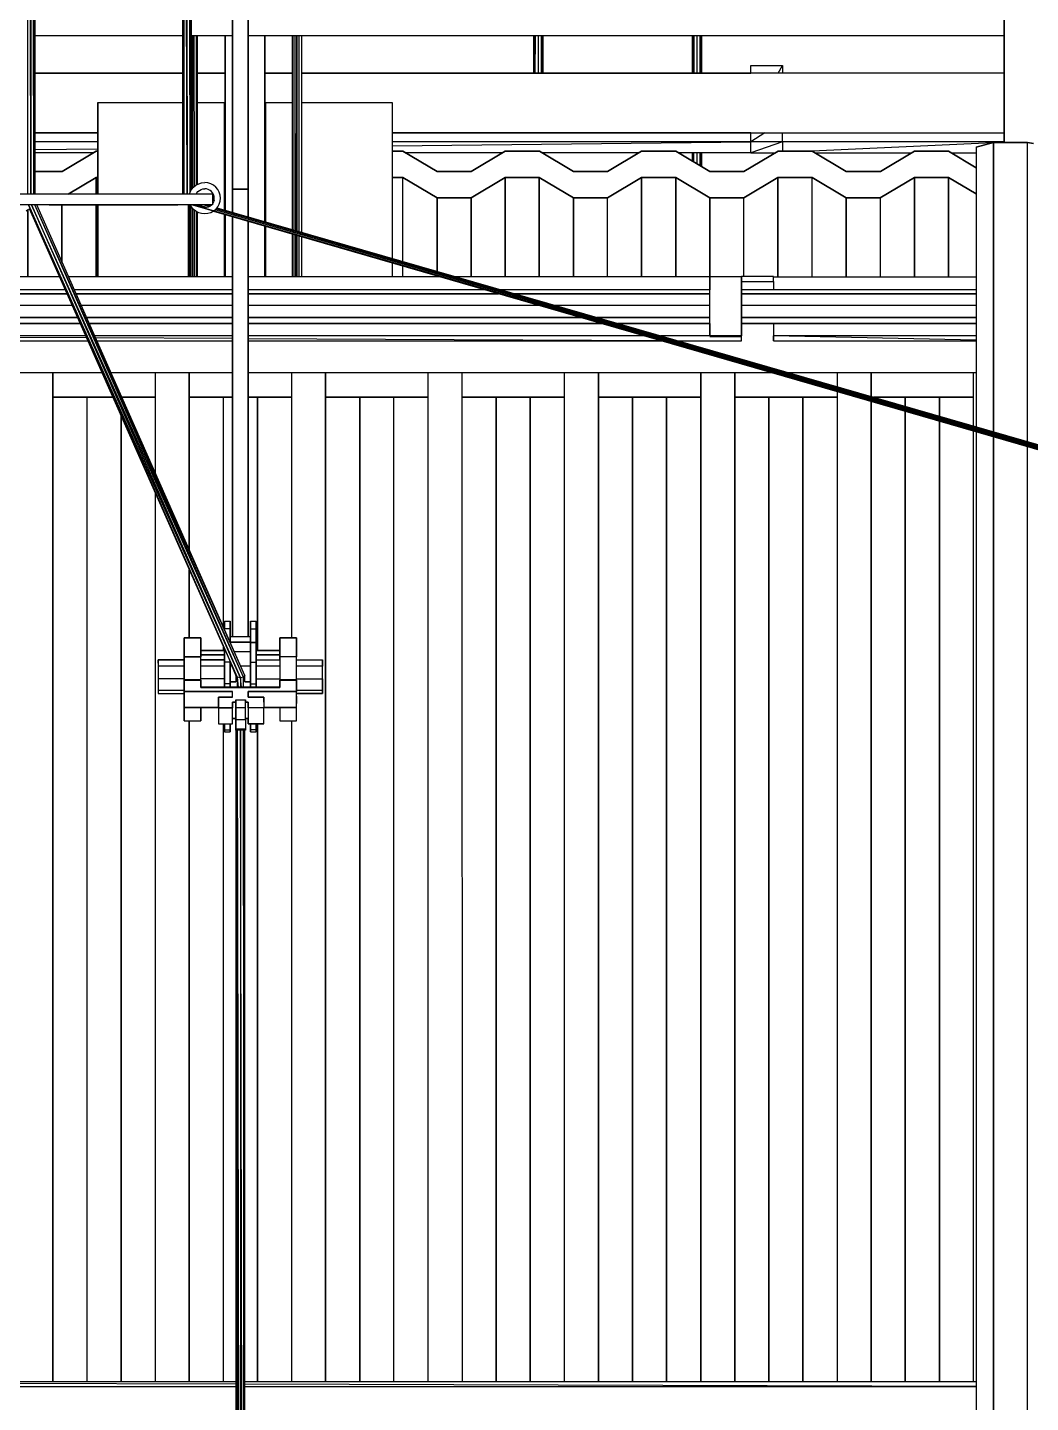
# Model space of a CAD drawing. Extents: x -32 to 51.8, y -51.6 to -5.5.
# Drawn here: x 6.738 to 9.259, y -46.172 to -42.714 of the extents above; entities that cross this region are included whole.
import ezdxf

# ---------------------------------------------------------------- set-up
doc = ezdxf.new("R2010")
doc.units = 0
doc.header["$MEASUREMENT"] = 0
doc.layers.get('0').update_dxf_attribs({"linetype": 'CONTINUOUS'})
doc.layers.add('hachures', color=5, linetype='CONTINUOUS')

msp = doc.modelspace()

# ---------------------------------------------------------------- linework, layer by layer
for p, q in [((6.7386, -38.3844), (6.7378, -43.1334)), ((6.7457, -43.1334), (6.7386, -38.3844)), ((6.7465, -38.3845), (6.7457, -43.1334)), ((6.7536, -43.1334), (6.7465, -38.3845)), ((6.7537, -43.1334), (6.7545, -38.3844)), ((6.757, -43.1334), (6.7545, -38.3844)), ((6.757, -43.1334), (6.7578, -38.3844)), ((7.1308, -43.1334), (7.1264, -38.3844)), ((7.1264, -38.3844), (7.1275, -43.1334)), ((7.1387, -43.1334), (7.1297, -38.3844)), ((7.1297, -38.3844), (7.1308, -43.1334)), ((7.1466, -43.1289), (7.1376, -38.3845)), ((7.1376, -38.3845), (7.1387, -43.1334)), ((7.1467, -43.1288), (7.1456, -38.3844)), ((7.1499, -43.1226), (7.1456, -38.3844)), ((7.15, -43.1226), (7.1489, -38.3844)), ((7.253, -43.1207), (7.253, -41.2391)), ((7.253, -41.2391), (7.253, -43.1207)), ((7.2926, -43.1207), (7.2926, -41.2391)), ((7.2926, -41.2391), (7.2926, -43.1207)), ((7.253, -41.2813), (7.253, -43.0952)), ((7.253, -43.0952), (7.253, -42.5372)), ((7.253, -42.6379), (7.253, -43.1375)), ((9.1928, -43.0038), (9.1928, -42.6379)), ((9.1928, -42.6379), (9.1928, -43.0038)), ((9.1928, -42.6379), (9.1928, -43.0038)), ((9.1928, -43.0038), (9.1928, -42.6379)), ((7.1274, -42.7353), (6.757, -42.7353)), ((7.253, -42.7353), (7.1499, -42.7353)), ((7.1536, -43.1179), (7.1536, -42.7353)), ((7.1559, -42.7353), (7.1563, -43.115)), ((7.1615, -42.7353), (7.1615, -43.1108)), ((7.1625, -42.7353), (7.1626, -43.1102)), ((7.1648, -43.109), (7.1648, -42.7353)), ((7.2343, -42.7353), (7.2343, -43.174)), ((7.2343, -43.174), (7.2343, -42.7353)), ((7.2343, -43.174), (7.2343, -42.7353)), ((7.2343, -43.174), (7.2343, -42.7353)), ((7.2343, -42.7353), (7.2343, -43.174)), ((9.1928, -42.7353), (7.2926, -42.7353)), ((7.3343, -42.7353), (7.3343, -43.2028)), ((7.3343, -43.2028), (7.3343, -42.7353)), ((7.4038, -43.2229), (7.4038, -42.7353)), ((7.4038, -43.2229), (7.4038, -42.7353)), ((7.4071, -42.7353), (7.4071, -43.2239)), ((7.4122, -43.2253), (7.4127, -42.7353)), ((7.415, -42.7353), (7.415, -43.2261)), ((7.415, -42.7353), (7.415, -43.2261)), ((7.4206, -43.2277), (7.4206, -42.7353)), ((7.4263, -42.7353), (7.4263, -43.2294)), ((7.4263, -42.7353), (7.4263, -43.2294)), ((8.0104, -42.8292), (8.0104, -42.7353)), ((8.0106, -42.8292), (8.0107, -42.7353)), ((8.0137, -42.8292), (8.0137, -42.7353)), ((8.0143, -42.8292), (8.0144, -42.7353)), ((8.0216, -42.7353), (8.0216, -42.8292)), ((8.0222, -42.8292), (8.0223, -42.7353)), ((8.0296, -42.7353), (8.0296, -42.8292)), ((8.0298, -42.8292), (8.0299, -42.7353)), ((8.0329, -42.7353), (8.0329, -42.8292)), ((8.4093, -42.8292), (8.4093, -42.7353)), ((8.4096, -42.8292), (8.4096, -42.7353)), ((8.4126, -42.8292), (8.4126, -42.7353)), ((8.4132, -42.8292), (8.4133, -42.7353)), ((8.4206, -42.7353), (8.4206, -42.8292)), ((8.4211, -42.8292), (8.4213, -42.7353)), ((8.4285, -42.7353), (8.4285, -42.8292)), ((8.4288, -42.8292), (8.4288, -42.7353)), ((8.4318, -42.7353), (8.4318, -42.8292)), ((8.5558, -42.8098), (8.6358, -42.8098)), ((8.5558, -42.8292), (8.5558, -42.8098)), ((8.6248, -42.8292), (8.6358, -42.8098)), ((8.6358, -42.8098), (8.6358, -42.8292)), ((7.1274, -42.8292), (6.757, -42.8292)), ((6.757, -42.8292), (7.1274, -42.8292)), ((7.2343, -42.8292), (7.1648, -42.8292)), ((7.1648, -42.8292), (7.2343, -42.8292)), ((7.4038, -42.8292), (7.3343, -42.8292)), ((7.3343, -42.8292), (7.4038, -42.8292)), ((8.4758, -42.8292), (7.4263, -42.8292)), ((7.4263, -42.8292), (8.4758, -42.8292)), ((8.5558, -42.8292), (8.4758, -42.8292)), ((8.4758, -42.8292), (8.5558, -42.8292)), ((9.1928, -42.8292), (8.5558, -42.8292)), ((6.9144, -43.1334), (6.9144, -42.9029)), ((6.9144, -42.9029), (6.9144, -43.1334)), ((6.9144, -42.9029), (6.9144, -42.9029)), ((6.9144, -43.1334), (6.9144, -42.9029)), ((6.9144, -42.9029), (7.1274, -42.9029)), ((6.9144, -42.9029), (6.9144, -42.9029)), ((7.1648, -42.9029), (7.2324, -42.9029)), ((7.2324, -42.9029), (7.2324, -43.1734)), ((7.2324, -42.9029), (7.2324, -43.1734)), ((7.3362, -42.9029), (7.4038, -42.9029)), ((7.3362, -43.2034), (7.3362, -42.9029)), ((7.3362, -42.9029), (7.3362, -42.9029)), ((7.3362, -43.2034), (7.3362, -42.9029)), ((7.3362, -42.9029), (7.3362, -43.2034)), ((7.3362, -42.9029), (7.3362, -42.9029)), ((7.4263, -42.9029), (7.6542, -42.9029)), ((7.6542, -42.9029), (7.6542, -43.2952)), ((6.757, -42.9792), (6.9144, -42.9792)), ((6.9144, -42.9792), (6.757, -42.9792)), ((7.2324, -42.9792), (7.2343, -42.9792)), ((7.2343, -42.9792), (7.2324, -42.9792)), ((7.3343, -42.9792), (7.3362, -42.9792)), ((7.3362, -42.9792), (7.3343, -42.9792)), ((7.6542, -42.9792), (8.4758, -42.9792)), ((8.4758, -42.9792), (7.6542, -42.9792)), ((8.4758, -42.9792), (8.5558, -42.9792)), ((8.5558, -42.9792), (8.4758, -42.9792)), ((8.5558, -42.9792), (9.1928, -42.9792)), ((8.5558, -43.002), (8.5558, -42.9792)), ((8.5914, -42.9792), (8.5558, -43.002)), ((8.5558, -43.002), (8.5558, -42.9792)), ((8.6358, -43.002), (8.6358, -42.9792)), ((6.9144, -43.002), (6.757, -43.002)), ((7.2343, -43.002), (7.2324, -43.002)), ((7.2324, -43.0163), (7.2343, -43.0163)), ((7.3362, -43.002), (7.3343, -43.002)), ((7.3343, -43.0152), (7.3362, -43.0152)), ((7.6542, -43.0117), (8.5558, -43.002)), ((8.5558, -43.002), (7.6542, -43.002)), ((8.6358, -43.002), (8.5558, -43.0292)), ((8.5558, -43.0292), (8.5558, -43.002)), ((8.6358, -43.002), (8.5558, -43.002)), ((9.1928, -43.002), (8.6358, -43.002)), ((8.6358, -43.002), (8.6358, -43.0255)), ((9.164, -43.0044), (8.7106, -43.0257)), ((9.1226, -43.0156), (9.1661, -43.0038)), ((9.1661, -43.0039), (9.1226, -43.0156)), ((9.1226, -43.0156), (9.1226, -43.7189)), ((9.1661, -43.0039), (9.1661, -43.0038)), ((9.1661, -43.0038), (9.2518, -43.0038)), ((9.1661, -43.7314), (9.1661, -43.0039)), ((9.2518, -43.0039), (9.1661, -43.0039)), ((9.1928, -43.003), (9.1759, -43.0038)), ((9.2518, -43.0038), (9.2662, -43.0058)), ((9.2662, -43.0058), (9.2518, -43.0039)), ((6.757, -43.0214), (6.9144, -43.0197)), ((6.9039, -43.0292), (6.757, -43.0292)), ((6.8245, -43.0768), (6.9102, -43.0255)), ((6.9102, -43.0255), (6.8245, -43.0768)), ((6.9102, -43.0255), (6.9144, -43.0255)), ((6.9144, -43.0255), (6.9102, -43.0255)), ((6.9102, -43.0255), (6.9102, -43.0255)), ((7.2343, -43.0292), (7.2324, -43.0292)), ((7.2324, -43.0378), (7.2343, -43.0367)), ((7.2343, -43.0367), (7.2324, -43.0378)), ((7.253, -43.0952), (7.253, -43.0351)), ((7.3343, -43.0255), (7.3362, -43.0255)), ((7.3362, -43.0255), (7.3343, -43.0255)), ((7.6542, -43.0255), (7.6816, -43.0255)), ((7.6816, -43.0255), (7.6542, -43.0255)), ((7.6816, -43.0255), (7.7673, -43.0768)), ((7.7673, -43.0768), (7.6816, -43.0255)), ((7.6816, -43.0255), (7.6816, -43.0255)), ((7.9325, -43.0292), (7.6879, -43.0292)), ((7.853, -43.0768), (7.9388, -43.0255)), ((7.9388, -43.0255), (7.853, -43.0768)), ((7.9388, -43.0255), (8.0245, -43.0255)), ((8.0245, -43.0255), (7.9388, -43.0255)), ((7.9388, -43.0255), (7.9388, -43.0255)), ((8.0245, -43.0255), (8.1102, -43.0768)), ((8.1102, -43.0768), (8.0245, -43.0255)), ((8.0245, -43.0255), (8.0245, -43.0255)), ((8.2753, -43.0292), (8.0308, -43.0292)), ((8.0329, -43.0292), (8.0329, -43.0305)), ((8.1959, -43.0768), (8.2816, -43.0255)), ((8.2816, -43.0255), (8.1959, -43.0768)), ((8.2816, -43.0255), (8.3673, -43.0255)), ((8.3673, -43.0255), (8.2816, -43.0255)), ((8.2816, -43.0255), (8.2816, -43.0255)), ((8.3673, -43.0255), (8.453, -43.0768)), ((8.453, -43.0768), (8.3673, -43.0255)), ((8.3673, -43.0255), (8.3673, -43.0255)), ((8.5558, -43.0292), (8.3736, -43.0292)), ((8.4093, -43.0506), (8.4093, -43.0292)), ((8.4094, -43.0506), (8.4094, -43.0292)), ((8.4126, -43.0526), (8.4126, -43.0292)), ((8.4128, -43.0527), (8.4128, -43.0292)), ((8.4206, -43.0292), (8.4206, -43.0573)), ((8.4207, -43.0574), (8.4208, -43.0292)), ((8.4285, -43.0292), (8.4285, -43.0621)), ((8.4286, -43.0621), (8.4286, -43.0292)), ((8.4318, -43.0292), (8.4318, -43.0641)), ((8.5388, -43.0768), (8.6245, -43.0255)), ((8.6245, -43.0255), (8.5388, -43.0768)), ((8.5558, -43.0292), (8.6182, -43.0292)), ((8.6245, -43.0255), (8.7102, -43.0255)), ((8.7102, -43.0255), (8.6245, -43.0255)), ((8.6245, -43.0255), (8.6245, -43.0255)), ((8.7102, -43.0255), (8.7959, -43.0768)), ((8.7959, -43.0768), (8.7102, -43.0255)), ((8.7102, -43.0255), (8.7102, -43.0255)), ((8.7165, -43.0292), (8.961, -43.0292)), ((8.8816, -43.0768), (8.9673, -43.0255)), ((8.9673, -43.0255), (8.8816, -43.0768)), ((8.9673, -43.0255), (9.053, -43.0255)), ((9.053, -43.0255), (8.9673, -43.0255)), ((8.9673, -43.0255), (8.9673, -43.0255)), ((9.053, -43.0255), (9.1226, -43.0671)), ((9.053, -43.0255), (9.053, -43.0255)), ((9.1226, -43.0671), (9.053, -43.0255)), ((9.053, -43.0255), (9.053, -43.0255)), ((9.0593, -43.0292), (9.1226, -43.0292)), ((9.1661, -43.019), (9.1661, -43.019)), ((6.757, -43.0768), (6.8245, -43.0768)), ((6.8245, -43.0768), (6.757, -43.0768)), ((6.8245, -43.0768), (6.8245, -43.0768)), ((7.7673, -43.0768), (7.853, -43.0768)), ((7.853, -43.0768), (7.7673, -43.0768)), ((7.7673, -43.0768), (7.7673, -43.0768)), ((7.853, -43.0768), (7.853, -43.0768)), ((8.1102, -43.0768), (8.1959, -43.0768)), ((8.1959, -43.0768), (8.1102, -43.0768)), ((8.1102, -43.0768), (8.1102, -43.0768)), ((8.1959, -43.0768), (8.1959, -43.0768)), ((8.453, -43.0768), (8.5388, -43.0768)), ((8.5388, -43.0768), (8.453, -43.0768)), ((8.453, -43.0768), (8.453, -43.0768)), ((8.5388, -43.0768), (8.5388, -43.0768)), ((8.7959, -43.0768), (8.8816, -43.0768)), ((8.8816, -43.0768), (8.7959, -43.0768)), ((8.7959, -43.0768), (8.7959, -43.0768)), ((8.8816, -43.0768), (8.8816, -43.0768)), ((6.9101, -43.0913), (6.8397, -43.1334)), ((6.8397, -43.1334), (6.9101, -43.0913)), ((6.9144, -43.0913), (6.9101, -43.0913)), ((6.9101, -43.1334), (6.9101, -43.0913)), ((6.9101, -43.0913), (6.9101, -43.0913)), ((6.9101, -43.0913), (6.9144, -43.0913)), ((7.1467, -43.1286), (7.1504, -43.1218)), ((7.1504, -43.1218), (7.1553, -43.1158)), ((7.1553, -43.1158), (7.1612, -43.1109)), ((7.1612, -43.1109), (7.1681, -43.1073)), ((7.1681, -43.1073), (7.1755, -43.105)), ((7.1698, -43.1238), (7.174, -43.1216)), ((7.174, -43.1216), (7.1785, -43.1202)), ((7.1755, -43.105), (7.1831, -43.1043)), ((7.1785, -43.1202), (7.1831, -43.1197)), ((7.1908, -43.105), (7.1831, -43.1043)), ((7.1878, -43.1202), (7.1831, -43.1197)), ((7.1923, -43.1216), (7.1878, -43.1202)), ((7.1982, -43.1073), (7.1908, -43.105)), ((7.1965, -43.1238), (7.1923, -43.1216)), ((7.2051, -43.1109), (7.1982, -43.1073)), ((7.211, -43.1158), (7.2051, -43.1109)), ((7.2159, -43.1218), (7.211, -43.1158)), ((7.2196, -43.1286), (7.2159, -43.1218)), ((7.2343, -43.1024), (7.2324, -43.1036)), ((7.2324, -43.1036), (7.2343, -43.1024)), ((7.253, -43.0952), (7.253, -43.0952)), ((7.253, -43.1375), (7.253, -43.0952)), ((7.253, -43.0952), (7.253, -43.0952)), ((7.253, -43.1794), (7.253, -43.1207)), ((7.253, -43.1207), (7.2926, -43.1207)), ((7.2926, -43.1207), (7.253, -43.1207)), ((7.253, -43.1207), (7.253, -43.1794)), ((7.2926, -43.1908), (7.2926, -43.1207)), ((7.2926, -43.1207), (7.2926, -43.1207)), ((7.2926, -43.1207), (7.2926, -43.1908)), ((7.3362, -43.0913), (7.3343, -43.0913)), ((7.3343, -43.0913), (7.3362, -43.0913)), ((7.6815, -43.0913), (7.6542, -43.0913)), ((7.6542, -43.0913), (7.6815, -43.0913)), ((7.7672, -43.1426), (7.6815, -43.0913)), ((7.6815, -43.0913), (7.7672, -43.1426)), ((7.9386, -43.0913), (7.8529, -43.1426)), ((7.8529, -43.1426), (7.9386, -43.0913)), ((8.0243, -43.0913), (7.9386, -43.0913)), ((7.9386, -43.0913), (7.9386, -43.0913)), ((7.9386, -43.0913), (8.0243, -43.0913)), ((8.1101, -43.1426), (8.0243, -43.0913)), ((8.0243, -43.0913), (8.0243, -43.0913)), ((8.0243, -43.0913), (8.1101, -43.1426)), ((8.2815, -43.0913), (8.1958, -43.1426)), ((8.1958, -43.1426), (8.2815, -43.0913)), ((8.3672, -43.0913), (8.2815, -43.0913)), ((8.2815, -43.0913), (8.2815, -43.0913)), ((8.2815, -43.0913), (8.3672, -43.0913)), ((8.4529, -43.1426), (8.3672, -43.0913)), ((8.3672, -43.0913), (8.3672, -43.0913)), ((8.3672, -43.0913), (8.4529, -43.1426)), ((8.6243, -43.0913), (8.5386, -43.1426)), ((8.5386, -43.1426), (8.6243, -43.0913)), ((8.7101, -43.0913), (8.6243, -43.0913)), ((8.6243, -43.0913), (8.6243, -43.0913)), ((8.6243, -43.0913), (8.7101, -43.0913)), ((8.7958, -43.1426), (8.7101, -43.0913)), ((8.7101, -43.0913), (8.7958, -43.1426)), ((8.9672, -43.0913), (8.8815, -43.1426)), ((8.8815, -43.1426), (8.9672, -43.0913)), ((9.0529, -43.0913), (8.9672, -43.0913)), ((8.9672, -43.0913), (8.9672, -43.0913)), ((8.9672, -43.0913), (9.0529, -43.0913)), ((9.1226, -43.133), (9.0529, -43.0913)), ((9.0529, -43.0913), (9.1226, -43.133)), ((6.7801, -43.1334), (6.7035, -43.1334)), ((6.7918, -43.1334), (6.7801, -43.1334)), ((7.116, -43.1334), (6.7918, -43.1334)), ((7.1262, -43.1334), (7.116, -43.1334)), ((7.2029, -43.1334), (7.1262, -43.1334)), ((7.1453, -43.1334), (7.1467, -43.1286)), ((7.1616, -43.1334), (7.1632, -43.1304)), ((7.1632, -43.1304), (7.1662, -43.1268)), ((7.1662, -43.1268), (7.1698, -43.1238)), ((7.2001, -43.1268), (7.1965, -43.1238)), ((7.2031, -43.1304), (7.2001, -43.1268)), ((7.2029, -43.1334), (7.2029, -43.1605)), ((7.2053, -43.1345), (7.2031, -43.1304)), ((7.2053, -43.1529), (7.2031, -43.157)), ((7.2067, -43.139), (7.2053, -43.1345)), ((7.2067, -43.1484), (7.2053, -43.1529)), ((7.2071, -43.1437), (7.2067, -43.139)), ((7.2067, -43.1484), (7.2071, -43.1437)), ((7.2218, -43.136), (7.2196, -43.1286)), ((7.2196, -43.1588), (7.2218, -43.1514)), ((7.2226, -43.1437), (7.2218, -43.136)), ((7.2218, -43.1514), (7.2226, -43.1437)), ((7.253, -43.1375), (7.253, -43.1629)), ((7.253, -43.1629), (7.253, -43.1375)), ((7.8529, -43.1426), (7.7672, -43.1426)), ((7.7672, -43.1426), (7.7672, -43.1426)), ((7.7672, -43.1426), (7.8529, -43.1426)), ((7.8529, -43.1426), (7.8529, -43.1426)), ((8.1958, -43.1426), (8.1101, -43.1426)), ((8.1101, -43.1426), (8.1101, -43.1426)), ((8.1101, -43.1426), (8.1958, -43.1426)), ((8.5386, -43.1426), (8.4529, -43.1426)), ((8.4529, -43.1426), (8.4529, -43.1426)), ((8.4529, -43.1426), (8.5386, -43.1426)), ((8.8815, -43.1426), (8.7958, -43.1426)), ((8.7958, -43.1426), (8.7958, -43.1426)), ((8.7958, -43.1426), (8.8815, -43.1426)), ((6.7801, -43.1605), (6.7035, -43.1605)), ((6.7405, -43.1716), (6.7345, -43.1765)), ((6.7386, -43.3413), (6.7386, -43.1731)), ((6.7401, -43.1605), (7.265, -44.3478)), ((7.273, -44.3495), (6.7402, -43.1605)), ((6.7423, -43.1695), (7.265, -44.3478)), ((6.7423, -43.1695), (7.2327, -44.2781)), ((6.7475, -43.1605), (7.273, -44.3495)), ((7.2809, -44.3478), (6.7475, -43.1605)), ((7.2809, -44.3478), (6.756, -43.1605)), ((7.2842, -44.3438), (6.7561, -43.1605)), ((7.2842, -44.3438), (6.7608, -43.1605)), ((6.7918, -43.1605), (6.7801, -43.1605)), ((7.116, -43.1605), (6.7918, -43.1605)), ((6.7918, -43.1605), (7.116, -43.1605)), ((6.8243, -43.3042), (6.8243, -43.1605)), ((6.9101, -43.3413), (6.9101, -43.1605)), ((6.9144, -43.3413), (6.9144, -43.1605)), ((6.9144, -43.1605), (6.9144, -43.3413)), ((6.9144, -43.3413), (6.9144, -43.1605)), ((7.1262, -43.1605), (7.116, -43.1605)), ((7.2029, -43.1605), (7.1262, -43.1605)), ((7.1423, -43.3413), (7.1423, -43.1605)), ((7.1435, -43.1605), (7.1435, -43.3413)), ((7.1456, -43.3413), (7.1456, -43.1605)), ((7.1504, -43.1656), (7.1476, -43.1605)), ((7.1484, -43.1619), (7.1485, -43.3413)), ((7.1553, -43.1716), (7.1504, -43.1656)), ((7.1526, -43.1605), (11.226, -44.3378)), ((11.226, -44.3339), (7.1527, -43.1605)), ((7.1536, -43.3413), (7.1536, -43.1695)), ((7.1612, -43.1765), (7.1553, -43.1716)), ((7.1563, -43.1725), (7.1565, -43.3413)), ((7.1681, -43.1801), (7.1612, -43.1765)), ((7.1615, -43.1766), (7.1615, -43.3413)), ((7.1627, -43.1772), (7.1627, -43.3413)), ((7.1648, -43.3413), (7.1648, -43.1784)), ((7.1662, -43.1607), (7.166, -43.1605)), ((7.1698, -43.1637), (7.1662, -43.1607)), ((7.1883, -43.1671), (7.1663, -43.1608)), ((7.1882, -43.1671), (7.1664, -43.1608)), ((7.1755, -43.1824), (7.1681, -43.1801)), ((7.174, -43.1659), (7.1698, -43.1637)), ((7.1785, -43.1672), (7.174, -43.1659)), ((7.1831, -43.1831), (7.1755, -43.1824)), ((7.1831, -43.1677), (7.1785, -43.1672)), ((7.1944, -43.1648), (7.1797, -43.1605)), ((7.1945, -43.1647), (7.1798, -43.1605)), ((7.1878, -43.1672), (7.1831, -43.1677)), ((7.1908, -43.1824), (7.1831, -43.1831)), ((7.1876, -43.1605), (7.197, -43.1632)), ((7.1923, -43.1659), (7.1878, -43.1672)), ((7.1982, -43.1801), (7.1908, -43.1824)), ((7.1965, -43.1637), (7.1923, -43.1659)), ((7.2001, -43.1607), (7.1965, -43.1637)), ((7.2051, -43.1765), (7.1982, -43.1801)), ((7.2003, -43.1605), (7.2001, -43.1607)), ((7.2031, -43.157), (7.2029, -43.1573)), ((11.226, -44.3378), (7.2049, -43.1766)), ((7.2049, -43.1766), (11.226, -44.3385)), ((7.211, -43.1716), (7.2059, -43.1758)), ((11.226, -44.3339), (7.2091, -43.1732)), ((11.226, -44.329), (7.2092, -43.1731)), ((7.211, -43.1716), (7.2159, -43.1656)), ((11.226, -44.3289), (7.2124, -43.1699)), ((11.226, -44.3259), (7.2124, -43.1699)), ((7.2139, -43.1681), (11.226, -44.3259)), ((7.2159, -43.1656), (7.2196, -43.1588)), ((7.2324, -43.1845), (7.2324, -43.3413)), ((7.2324, -43.1845), (7.2324, -43.3413)), ((7.2343, -43.1851), (7.2343, -43.3413)), ((7.2343, -43.3413), (7.2343, -43.1851)), ((7.2343, -43.3413), (7.2343, -43.1851)), ((7.2343, -43.3413), (7.2343, -43.1851)), ((7.2343, -43.1851), (7.2343, -43.3413)), ((7.253, -43.1629), (7.253, -43.1794)), ((7.253, -43.1794), (7.253, -43.1629)), ((7.253, -43.1905), (7.2531, -44.2463)), ((7.253, -43.1905), (7.253, -44.2463)), ((7.253, -44.2463), (7.253, -43.1905)), ((7.2531, -44.2463), (7.253, -43.1905)), ((7.2926, -44.2463), (7.2926, -43.2019)), ((7.2926, -43.2019), (7.2926, -44.2463)), ((7.3343, -43.2139), (7.3343, -43.3413)), ((7.3343, -43.3413), (7.3343, -43.2139)), ((7.3362, -43.3413), (7.3362, -43.2145)), ((7.3362, -43.3413), (7.3362, -43.2145)), ((7.3362, -43.2145), (7.3362, -43.3413)), ((7.4038, -43.3413), (7.4038, -43.234)), ((7.4038, -43.3413), (7.4038, -43.234)), ((7.4071, -43.235), (7.4071, -43.3413)), ((7.4121, -43.3413), (7.4122, -43.2365)), ((7.415, -43.2373), (7.415, -43.3413)), ((7.415, -43.2373), (7.415, -43.3413)), ((7.4206, -43.3413), (7.4206, -43.2389)), ((7.4263, -43.2405), (7.4263, -43.3413)), ((7.4263, -43.2405), (7.4263, -43.3413)), ((7.6542, -43.3064), (7.6542, -43.3413)), ((6.8182, -43.3413), (6.0928, -43.3413)), ((7.2531, -43.3413), (6.8407, -43.3413)), ((7.775, -43.3413), (7.2926, -43.3413)), ((7.7672, -43.3413), (7.7672, -43.339)), ((7.7672, -43.339), (7.7672, -43.3413)), ((8.4528, -43.3413), (7.8141, -43.3413)), ((8.4528, -43.3413), (8.4528, -43.3413)), ((8.5328, -43.3413), (8.4528, -43.3413)), ((8.4528, -43.3413), (8.4528, -43.3413)), ((8.4528, -43.3413), (8.4528, -43.3413)), ((8.4528, -43.4898), (8.4528, -43.3413)), ((8.4528, -43.3737), (8.4528, -43.3413)), ((8.4528, -43.3413), (8.4528, -43.3737)), ((8.6128, -43.3403), (8.5328, -43.3403)), ((8.5328, -43.3403), (8.5328, -43.3528)), ((8.5328, -43.3413), (8.5328, -43.3413)), ((8.5328, -43.4898), (8.5328, -43.3413)), ((8.5328, -43.3413), (8.5328, -43.4898)), ((8.5328, -43.3528), (8.6128, -43.3528)), ((8.5328, -43.3737), (8.5328, -43.3528)), ((8.6128, -43.3528), (8.6128, -43.3403)), ((8.6128, -43.3413), (9.1226, -43.3413)), ((8.6128, -43.3528), (8.6128, -43.3737)), ((6.8326, -43.3737), (6.0928, -43.3737)), ((6.837, -43.3837), (6.0928, -43.3837)), ((6.0928, -43.3837), (6.837, -43.3837)), ((7.2531, -43.3737), (6.8551, -43.3737)), ((7.2531, -43.3837), (6.8595, -43.3837)), ((6.8595, -43.3837), (7.2531, -43.3837)), ((7.8873, -43.3737), (7.2926, -43.3737)), ((7.9217, -43.3837), (7.2926, -43.3837)), ((7.2926, -43.3837), (7.9217, -43.3837)), ((8.4528, -43.3737), (7.9265, -43.3737)), ((8.4528, -43.3837), (7.961, -43.3837)), ((7.961, -43.3837), (8.4528, -43.3837)), ((9.1226, -43.3737), (8.5328, -43.3737)), ((9.1226, -43.3837), (8.5328, -43.3837)), ((8.5328, -43.3837), (9.1226, -43.3837)), ((6.0928, -43.4127), (6.8498, -43.4127)), ((6.8723, -43.4127), (7.2531, -43.4127)), ((7.2926, -43.4127), (8.0222, -43.4127)), ((8.0616, -43.4127), (8.4528, -43.4127)), ((8.5328, -43.4127), (9.1226, -43.4127)), ((6.0928, -43.4439), (6.8636, -43.4439)), ((6.8636, -43.4439), (6.0928, -43.4439)), ((6.0928, -43.4588), (6.8702, -43.4588)), ((6.8702, -43.4588), (6.0928, -43.4588)), ((6.8861, -43.4439), (7.2531, -43.4439)), ((7.2531, -43.4439), (6.8861, -43.4439)), ((6.8927, -43.4588), (7.2531, -43.4588)), ((7.2531, -43.4588), (6.8927, -43.4588)), ((7.2926, -43.4439), (8.1299, -43.4439)), ((8.1299, -43.4439), (7.2926, -43.4439)), ((7.2926, -43.4588), (8.1818, -43.4588)), ((8.1818, -43.4588), (7.2926, -43.4588)), ((8.1695, -43.4439), (8.4528, -43.4439)), ((8.4528, -43.4439), (8.1695, -43.4439)), ((8.2214, -43.4588), (8.4528, -43.4588)), ((8.4528, -43.4588), (8.2214, -43.4588)), ((8.4528, -43.4898), (8.4528, -43.4588)), ((8.4528, -43.4588), (8.4528, -43.4898)), ((8.5328, -43.4439), (9.1226, -43.4439)), ((9.1226, -43.4439), (8.5328, -43.4439)), ((8.5328, -43.4588), (9.1226, -43.4588)), ((9.1226, -43.4588), (8.5328, -43.4588)), ((8.5328, -43.4898), (8.5328, -43.4588)), ((8.6128, -43.4588), (8.6128, -43.5022)), ((6.8839, -43.4898), (6.0128, -43.4898)), ((6.0128, -43.4898), (6.8858, -43.4941)), ((6.0128, -43.5022), (6.8894, -43.5022)), ((7.2531, -43.4898), (6.9064, -43.4898)), ((6.9084, -43.4942), (7.2531, -43.4959)), ((6.9119, -43.5022), (7.2531, -43.5022)), ((8.2888, -43.4898), (7.2926, -43.4898)), ((7.2926, -43.4961), (8.3285, -43.5012)), ((7.2926, -43.5022), (8.332, -43.5022)), ((8.5328, -43.4898), (8.3286, -43.4898)), ((8.3691, -43.5014), (8.5328, -43.5022)), ((8.3719, -43.5022), (8.5328, -43.5022)), ((8.4528, -43.4913), (8.5328, -43.4913)), ((8.5328, -43.5022), (8.5328, -43.4898)), ((9.1226, -43.4898), (8.6128, -43.4898)), ((9.1226, -43.5007), (8.6128, -43.4898)), ((8.6128, -43.5022), (8.6128, -43.4898)), ((8.6128, -43.4913), (8.6128, -43.4913)), ((8.6128, -43.5022), (9.1226, -43.5022)), ((6.0128, -43.582), (6.9247, -43.582)), ((6.9472, -43.582), (7.2531, -43.582)), ((7.2926, -43.582), (8.5328, -43.582)), ((8.5328, -43.582), (8.6079, -43.582)), ((8.6481, -43.582), (9.1226, -43.582)), ((8.7728, -43.582), (8.7728, -43.6179)), ((8.8585, -43.582), (8.8585, -43.6427)), ((8.8585, -43.6427), (8.8585, -43.582)), ((9.1157, -43.7169), (9.1157, -43.582)), ((6.9523, -43.6442), (6.8014, -43.6442)), ((6.8014, -43.6442), (6.9523, -43.6442)), ((7.0585, -43.6442), (6.9748, -43.6442)), ((6.9748, -43.6442), (7.0585, -43.6442)), ((7.2531, -43.6442), (7.1442, -43.6442)), ((7.1442, -43.6442), (7.2531, -43.6442)), ((7.4014, -43.6442), (7.2926, -43.6442)), ((7.2926, -43.6442), (7.4014, -43.6442)), ((7.3157, -43.6442), (7.3157, -44.2807)), ((7.7442, -43.6442), (7.4871, -43.6442)), ((7.4871, -43.6442), (7.7442, -43.6442)), ((8.0871, -43.6442), (7.8299, -43.6442)), ((7.8299, -43.6442), (8.0871, -43.6442)), ((8.43, -43.6442), (8.1728, -43.6442)), ((8.1728, -43.6442), (8.43, -43.6442)), ((8.7728, -43.6442), (8.5157, -43.6442)), ((8.5157, -43.6442), (8.7728, -43.6442)), ((9.1157, -43.6442), (8.864, -43.6442)), ((8.864, -43.6442), (9.1157, -43.6442)), ((8.9442, -43.6442), (8.9442, -43.6674)), ((9.03, -43.6921), (9.03, -43.6442)), ((9.1157, -46.12), (9.1157, -43.7287)), ((9.1226, -43.7307), (9.1226, -50.9044)), ((9.1661, -50.8926), (9.1661, -43.7432)), ((7.1442, -44.0782), (7.1442, -44.249)), ((7.2326, -44.2127), (7.2326, -44.2076)), ((7.2326, -44.2076), (7.2326, -44.2262)), ((7.2326, -44.2272), (7.2326, -44.2127)), ((7.2326, -44.2262), (7.2326, -44.2272)), ((7.2327, -44.2076), (7.2471, -44.2076)), ((7.2327, -44.2262), (7.2327, -44.2076)), ((7.2327, -44.2076), (7.2327, -44.2127)), ((7.2327, -44.2127), (7.2327, -44.2273)), ((7.2471, -44.2262), (7.2327, -44.2262)), ((7.2327, -44.2273), (7.2327, -44.2262)), ((7.2471, -44.2076), (7.2471, -44.2262)), ((7.2471, -44.2262), (7.2471, -44.2076)), ((7.2471, -44.2262), (7.2471, -44.2599)), ((7.2471, -44.2599), (7.2471, -44.2262)), ((7.2982, -44.2076), (7.3127, -44.2076)), ((7.2982, -44.2262), (7.2982, -44.2076)), ((7.2982, -44.2076), (7.2982, -44.2127)), ((7.2982, -44.2127), (7.2982, -44.2076)), ((7.2982, -44.2076), (7.2982, -44.2262)), ((7.2982, -44.2127), (7.2982, -44.2127)), ((7.2982, -44.2127), (7.2982, -44.2127)), ((7.2982, -44.2127), (7.2982, -44.2358)), ((7.2982, -44.2358), (7.2982, -44.2127)), ((7.2982, -44.2262), (7.3127, -44.2262)), ((7.2982, -44.2609), (7.2982, -44.2262)), ((7.2982, -44.2262), (7.2982, -44.2609)), ((7.3127, -44.2076), (7.3127, -44.2262)), ((7.3127, -44.2262), (7.3127, -44.2076)), ((7.3127, -44.2262), (7.3127, -44.2609)), ((7.3127, -44.2609), (7.3127, -44.2262)), ((7.1314, -44.249), (7.1314, -44.2619)), ((7.1733, -44.249), (7.1314, -44.249)), ((7.1314, -44.249), (7.1314, -44.3045)), ((7.1314, -44.2619), (7.1314, -44.249)), ((7.1314, -44.249), (7.1733, -44.249)), ((7.1314, -44.2619), (7.1314, -44.2972)), ((7.1314, -44.2972), (7.1314, -44.2619)), ((7.1733, -44.2619), (7.1733, -44.249)), ((7.1733, -44.249), (7.1733, -44.2972)), ((7.1733, -44.249), (7.1733, -44.2619)), ((7.1733, -44.2972), (7.1733, -44.2619)), ((7.1733, -44.2619), (7.1733, -44.2972)), ((7.2471, -44.2463), (7.2982, -44.2463)), ((7.2471, -44.2598), (7.2982, -44.2598)), ((7.2982, -44.2598), (7.2471, -44.2598)), ((7.2982, -44.2358), (7.2982, -44.2358)), ((7.2982, -44.2463), (7.2982, -44.2358)), ((7.2982, -44.2463), (7.2982, -44.2598)), ((7.2982, -44.2598), (7.2982, -44.2463)), ((7.2982, -44.2598), (7.2982, -44.2598)), ((7.2982, -44.2598), (7.2982, -44.2848)), ((7.2982, -44.2848), (7.2982, -44.2598)), ((7.2982, -44.2609), (7.3127, -44.2609)), ((7.2982, -44.3103), (7.2982, -44.2609)), ((7.3127, -44.2609), (7.2982, -44.2609)), ((7.2982, -44.2609), (7.2982, -44.3103)), ((7.3127, -44.2609), (7.3127, -44.2609)), ((7.3127, -44.2609), (7.3127, -44.3103)), ((7.3127, -44.3103), (7.3127, -44.2609)), ((7.4143, -44.249), (7.3724, -44.249)), ((7.3724, -44.249), (7.3724, -44.3045)), ((7.3724, -44.249), (7.3724, -44.2619)), ((7.3724, -44.2619), (7.3724, -44.249)), ((7.3724, -44.249), (7.4143, -44.249)), ((7.3724, -44.2619), (7.3724, -44.2972)), ((7.3724, -44.2972), (7.3724, -44.2619)), ((7.4143, -44.2619), (7.4143, -44.249)), ((7.4143, -44.249), (7.4143, -44.2972)), ((7.4143, -44.249), (7.4143, -44.2619)), ((7.4143, -44.2972), (7.4143, -44.2619)), ((7.4143, -44.2619), (7.4143, -44.2972)), ((7.1314, -44.2807), (7.1314, -44.2807)), ((7.1314, -44.2807), (7.1314, -44.3045)), ((7.1314, -44.2918), (7.1314, -44.2814)), ((7.1314, -44.2814), (7.1314, -44.2814)), ((7.1314, -44.3551), (7.1314, -44.2972)), ((7.1314, -44.2972), (7.1733, -44.2972)), ((7.1314, -44.2972), (7.1314, -44.3551)), ((7.1733, -44.2972), (7.1314, -44.2972)), ((7.2327, -44.2807), (7.1733, -44.2807)), ((7.1733, -44.2814), (7.2327, -44.2814)), ((7.2327, -44.2918), (7.1733, -44.2918)), ((7.1733, -44.2918), (7.2327, -44.2918)), ((7.1733, -44.3551), (7.1733, -44.2972)), ((7.23, -44.272), (7.23, -44.2807)), ((7.2326, -44.2749), (7.2326, -44.3103)), ((7.2326, -44.3045), (7.2326, -44.2781)), ((7.2327, -44.3103), (7.2327, -44.2749)), ((7.2327, -44.2781), (7.2327, -44.3045)), ((7.2982, -44.2848), (7.2581, -44.2848)), ((7.2982, -44.2778), (7.2982, -44.2778)), ((7.2982, -44.2778), (7.2982, -44.2778)), ((7.2982, -44.3205), (7.2982, -44.2848)), ((7.3724, -44.2807), (7.3127, -44.2807)), ((7.3127, -44.2814), (7.3724, -44.2814)), ((7.3724, -44.2918), (7.3127, -44.2918)), ((7.3127, -44.2918), (7.3724, -44.2918)), ((7.3724, -44.2807), (7.3724, -44.2807)), ((7.3724, -44.2814), (7.3724, -44.2814)), ((7.3724, -44.3045), (7.3724, -44.2918)), ((7.3724, -44.2972), (7.3724, -44.3551)), ((7.4143, -44.2972), (7.3724, -44.2972)), ((7.4143, -44.2918), (7.4143, -44.2807)), ((7.4143, -44.2807), (7.4143, -44.2972)), ((7.4143, -44.3551), (7.4143, -44.2972)), ((7.1314, -44.3045), (7.066, -44.3045)), ((7.066, -44.3045), (7.066, -44.313)), ((7.066, -44.313), (7.066, -44.3045)), ((7.066, -44.3045), (7.066, -44.3207)), ((7.066, -44.3045), (7.1314, -44.3045)), ((7.066, -44.313), (7.066, -44.313)), ((7.066, -44.313), (7.066, -44.3414)), ((7.066, -44.3207), (7.066, -44.3522)), ((7.1314, -44.3207), (7.066, -44.3207)), ((7.2327, -44.3045), (7.1733, -44.3045)), ((7.1733, -44.3045), (7.2327, -44.3045)), ((7.2327, -44.3207), (7.1733, -44.3207)), ((7.2326, -44.3103), (7.2326, -44.3646)), ((7.2327, -44.3045), (7.2327, -44.3045)), ((7.2327, -44.3045), (7.2327, -44.3207)), ((7.2471, -44.3103), (7.2327, -44.3103)), ((7.2327, -44.3646), (7.2327, -44.3103)), ((7.2327, -44.3207), (7.2327, -44.3522)), ((7.2327, -44.329), (7.2327, -44.329)), ((7.2471, -44.3646), (7.2471, -44.3103)), ((7.2471, -44.3103), (7.2471, -44.3646)), ((7.2471, -44.3108), (7.2617, -44.3438)), ((7.2514, -44.3205), (7.2471, -44.3205)), ((7.2471, -44.3596), (7.2471, -44.3205)), ((7.2982, -44.3205), (7.2739, -44.3205)), ((7.2982, -44.3103), (7.3127, -44.3103)), ((7.2982, -44.3646), (7.2982, -44.3103)), ((7.2982, -44.3103), (7.2982, -44.3646)), ((7.2982, -44.3205), (7.2982, -44.3596)), ((7.2982, -44.3596), (7.2982, -44.3205)), ((7.3127, -44.3045), (7.3724, -44.3045)), ((7.3127, -44.3103), (7.3127, -44.3646)), ((7.3127, -44.3646), (7.3127, -44.3103)), ((7.3724, -44.3207), (7.3127, -44.3207)), ((7.4143, -44.3045), (7.4797, -44.3045)), ((7.4797, -44.3207), (7.4143, -44.3207)), ((7.4797, -44.3045), (7.4797, -44.3207)), ((7.4797, -44.3207), (7.4797, -44.3045)), ((7.4797, -44.3045), (7.4797, -44.313)), ((7.4797, -44.313), (7.4797, -44.3207)), ((7.4797, -44.3522), (7.4797, -44.3207)), ((7.066, -44.3414), (7.066, -44.3414)), ((7.066, -44.3414), (7.066, -44.3729)), ((7.066, -44.3522), (7.066, -44.3806)), ((7.1314, -44.3522), (7.066, -44.3522)), ((7.1733, -44.3551), (7.1314, -44.3551)), ((7.1314, -44.3551), (7.1314, -44.3735)), ((7.1314, -44.3739), (7.1314, -44.3555)), ((7.1314, -44.3555), (7.1733, -44.3555)), ((7.2327, -44.3522), (7.1733, -44.3522)), ((7.1733, -44.3735), (7.1733, -44.3551)), ((7.1733, -44.3555), (7.1733, -44.3735)), ((7.2326, -44.3646), (7.2326, -44.3735)), ((7.2327, -44.3522), (7.2327, -44.3735)), ((7.2471, -44.3646), (7.2327, -44.3646)), ((7.2327, -44.3735), (7.2327, -44.3646)), ((7.2617, -44.3596), (7.2471, -44.3596)), ((7.2471, -44.3596), (7.2617, -44.3596)), ((7.2471, -44.3735), (7.2471, -44.3646)), ((7.2471, -44.3646), (7.2471, -44.3735)), ((7.265, -44.3478), (7.2617, -44.3438)), ((7.2617, -44.3438), (7.2617, -44.3596)), ((7.273, -44.3495), (7.265, -44.3478)), ((7.265, -44.3478), (7.2676, -44.3735)), ((7.265, -44.3478), (7.265, -44.3735)), ((7.2809, -44.3478), (7.273, -44.3495)), ((7.273, -44.3495), (7.273, -44.3735)), ((7.2755, -44.3735), (7.273, -44.3495)), ((7.2842, -44.3438), (7.2809, -44.3478)), ((7.2809, -44.3735), (7.2809, -44.3478)), ((7.2842, -44.3596), (7.2842, -44.3438)), ((7.2982, -44.3596), (7.2842, -44.3596)), ((7.2842, -44.3596), (7.2982, -44.3596)), ((7.2982, -44.3596), (7.2982, -44.3596)), ((7.2982, -44.3735), (7.2982, -44.3596)), ((7.2982, -44.3646), (7.3127, -44.3646)), ((7.2982, -44.3735), (7.2982, -44.3646)), ((7.2982, -44.3646), (7.2982, -44.3735)), ((7.3127, -44.3522), (7.3724, -44.3522)), ((7.3127, -44.3646), (7.3127, -44.3735)), ((7.3127, -44.3735), (7.3127, -44.3646)), ((7.3724, -44.3551), (7.3724, -44.3735)), ((7.4143, -44.3551), (7.3724, -44.3551)), ((7.3724, -44.3735), (7.3724, -44.3555)), ((7.3724, -44.3555), (7.4143, -44.3555)), ((7.4143, -44.3522), (7.4797, -44.3522)), ((7.4143, -44.3735), (7.4143, -44.3551)), ((7.4143, -44.3555), (7.4143, -44.3739)), ((7.4797, -44.3522), (7.4797, -44.3806)), ((7.4797, -44.3522), (7.4797, -44.3522)), ((7.4797, -44.3806), (7.4797, -44.3522)), ((7.066, -44.3729), (7.066, -44.3729)), ((7.066, -44.3729), (7.066, -44.3892)), ((7.066, -44.3806), (7.1314, -44.3806)), ((7.066, -44.3806), (7.066, -44.3892)), ((7.066, -44.3892), (7.1314, -44.3892)), ((7.1314, -44.3735), (7.1314, -44.3838)), ((7.1314, -44.3838), (7.1314, -44.3739)), ((7.1314, -44.4244), (7.1314, -44.3838)), ((7.1314, -44.3838), (7.1733, -44.3838)), ((7.1314, -44.3838), (7.1314, -44.4244)), ((7.1733, -44.3842), (7.1314, -44.3842)), ((7.1314, -44.3892), (7.1314, -44.4095)), ((7.1314, -44.4578), (7.1314, -44.3957)), ((7.1314, -44.3957), (7.1314, -44.3957)), ((7.1314, -44.4141), (7.1314, -44.3957)), ((7.1314, -44.3957), (7.1314, -44.3961)), ((7.1314, -44.3961), (7.1314, -44.3961)), ((7.1314, -44.3961), (7.1314, -44.4145)), ((7.1733, -44.3739), (7.1733, -44.3735)), ((7.2531, -44.3735), (7.1733, -44.3735)), ((7.1733, -44.3735), (7.1733, -44.3739)), ((7.1733, -44.3739), (7.2531, -44.3739)), ((7.1733, -44.3838), (7.2531, -44.3838)), ((7.2531, -44.3842), (7.1733, -44.3842)), ((7.2178, -44.4112), (7.2178, -44.3981)), ((7.2178, -44.3981), (7.2531, -44.3981)), ((7.2531, -44.3981), (7.2178, -44.3981)), ((7.2178, -44.3981), (7.2178, -44.4386)), ((7.2178, -44.3981), (7.2178, -44.4112)), ((7.2926, -44.3735), (7.2531, -44.3735)), ((7.2531, -44.3739), (7.2926, -44.3739)), ((7.2531, -44.3981), (7.2531, -44.3842)), ((7.3724, -44.3735), (7.2926, -44.3735)), ((7.2926, -44.3739), (7.3724, -44.3739)), ((7.2926, -44.3842), (7.2926, -44.3838)), ((7.2926, -44.3838), (7.3724, -44.3838)), ((7.2926, -44.3981), (7.2926, -44.3838)), ((7.2926, -44.3838), (7.2926, -44.3842)), ((7.3724, -44.3842), (7.2926, -44.3842)), ((7.2926, -44.3842), (7.2926, -44.3981)), ((7.2926, -44.3981), (7.3319, -44.3981)), ((7.3319, -44.3981), (7.2926, -44.3981)), ((7.3319, -44.3981), (7.3319, -44.4112)), ((7.3319, -44.4112), (7.3319, -44.3981)), ((7.3724, -44.3735), (7.3724, -44.3739)), ((7.3724, -44.3838), (7.4143, -44.3838)), ((7.4143, -44.3842), (7.3724, -44.3842)), ((7.4143, -44.3838), (7.4143, -44.3735)), ((7.4143, -44.3739), (7.4143, -44.3838)), ((7.4143, -44.3806), (7.4797, -44.3806)), ((7.4143, -44.4244), (7.4143, -44.3838)), ((7.4143, -44.3892), (7.4797, -44.3892)), ((7.4797, -44.3892), (7.4143, -44.3892)), ((7.4143, -44.3957), (7.4143, -44.4141)), ((7.4143, -44.4145), (7.4143, -44.3961)), ((7.4797, -44.3806), (7.4797, -44.3892)), ((7.4797, -44.3806), (7.4797, -44.3892)), ((7.4797, -44.3892), (7.4797, -44.3806)), ((7.1314, -44.4095), (7.1314, -44.4095)), ((7.1314, -44.4095), (7.1314, -44.4224)), ((7.1314, -44.4095), (7.1314, -44.4095)), ((7.1314, -44.4244), (7.1314, -44.4141)), ((7.1314, -44.4145), (7.1314, -44.4248)), ((7.1314, -44.4224), (7.1314, -44.4578)), ((7.1733, -44.4244), (7.1314, -44.4244)), ((7.1314, -44.4248), (7.1733, -44.4248)), ((7.1314, -44.4248), (7.1314, -44.4578)), ((7.2178, -44.4244), (7.1733, -44.4244)), ((7.1733, -44.4248), (7.1733, -44.4578)), ((7.1733, -44.4578), (7.1733, -44.4248)), ((7.1733, -44.4248), (7.1733, -44.4578)), ((7.1733, -44.4248), (7.2178, -44.4248)), ((7.2178, -44.4252), (7.2178, -44.4112)), ((7.2178, -44.4112), (7.2178, -44.4252)), ((7.2531, -44.4252), (7.2178, -44.4252)), ((7.2178, -44.4252), (7.2178, -44.4658)), ((7.2178, -44.4252), (7.2178, -44.4252)), ((7.2178, -44.4252), (7.2531, -44.4252)), ((7.2616, -44.4112), (7.2531, -44.4112)), ((7.2531, -44.4112), (7.2531, -44.4252)), ((7.2531, -44.4112), (7.2616, -44.4112)), ((7.2531, -44.4252), (7.2531, -44.4112)), ((7.2531, -44.4252), (7.2531, -44.4252)), ((7.2531, -44.4658), (7.2531, -44.4252)), ((7.2531, -44.4252), (7.2531, -44.4252)), ((7.2616, -44.4085), (7.2616, -44.4052)), ((7.2616, -44.4052), (7.2616, -44.4242)), ((7.2616, -44.4052), (7.2859, -44.4052)), ((7.2616, -44.4242), (7.2616, -44.4052)), ((7.2616, -44.4052), (7.2616, -44.4085)), ((7.2616, -44.4085), (7.2616, -44.4323)), ((7.2616, -44.4085), (7.2616, -44.4085)), ((7.2616, -44.4242), (7.2616, -44.4544)), ((7.2616, -44.4242), (7.2859, -44.4242)), ((7.2616, -44.4544), (7.2616, -44.4242)), ((7.2616, -44.4625), (7.2616, -44.4323)), ((7.2616, -44.4323), (7.2616, -44.4323)), ((7.2616, -44.4323), (7.2616, -44.4323)), ((7.2616, -44.4323), (7.2616, -44.4625)), ((7.2859, -44.4052), (7.2859, -44.4085)), ((7.2859, -44.4242), (7.2859, -44.4052)), ((7.2926, -44.4112), (7.2859, -44.4112)), ((7.2859, -44.4112), (7.2926, -44.4112)), ((7.2859, -44.4544), (7.2859, -44.4242)), ((7.2926, -44.4112), (7.2926, -44.4112)), ((7.2926, -44.4252), (7.2926, -44.4112)), ((7.2926, -44.4112), (7.2926, -44.4252)), ((7.2926, -44.4112), (7.2926, -44.4112)), ((7.2926, -44.4112), (7.2926, -44.4112)), ((7.3319, -44.4252), (7.2926, -44.4252)), ((7.2926, -44.4252), (7.2926, -44.4658)), ((7.3319, -44.4112), (7.3319, -44.4252)), ((7.3724, -44.4244), (7.3319, -44.4244)), ((7.3319, -44.4248), (7.3724, -44.4248)), ((7.3319, -44.4658), (7.3319, -44.4252)), ((7.4143, -44.4244), (7.3724, -44.4244)), ((7.3724, -44.4248), (7.3724, -44.4578)), ((7.3724, -44.4248), (7.4143, -44.4248)), ((7.4143, -44.4248), (7.4143, -44.4244)), ((7.4143, -44.4578), (7.4143, -44.4248)), ((7.1314, -44.4578), (7.1733, -44.4578)), ((7.2178, -44.4386), (7.2178, -44.4386)), ((7.2178, -44.4386), (7.2178, -44.4518)), ((7.2178, -44.4658), (7.2531, -44.4658)), ((7.2327, -44.4658), (7.2327, -44.4674)), ((7.2327, -44.4674), (7.2327, -44.4658)), ((7.2327, -44.4658), (7.2327, -44.4809)), ((7.2327, -44.4809), (7.2327, -44.4658)), ((7.2327, -44.4674), (7.2327, -44.4674)), ((7.2327, -44.486), (7.2327, -44.4674)), ((7.2471, -44.4809), (7.2471, -44.4658)), ((7.2471, -44.4658), (7.2471, -44.4809)), ((7.2616, -44.4518), (7.2531, -44.4518)), ((7.2531, -44.4518), (7.2616, -44.4518)), ((7.2616, -44.4544), (7.2616, -44.4781)), ((7.2616, -44.4544), (7.2859, -44.4544)), ((7.2616, -44.4781), (7.2616, -44.4544)), ((7.2616, -44.4815), (7.2616, -44.4625)), ((7.2616, -44.4625), (7.2616, -44.4625)), ((7.2616, -44.4625), (7.2616, -44.4815)), ((7.2926, -44.4518), (7.2859, -44.4518)), ((7.2859, -44.4518), (7.2926, -44.4518)), ((7.2859, -44.4544), (7.2859, -44.4781)), ((7.2926, -44.4658), (7.2926, -44.4518)), ((7.3319, -44.4658), (7.2926, -44.4658)), ((7.2926, -44.4658), (7.3319, -44.4658)), ((7.2982, -44.4674), (7.2982, -44.4658)), ((7.2982, -44.4658), (7.2982, -44.4809)), ((7.2982, -44.4809), (7.2982, -44.4658)), ((7.2982, -44.4658), (7.2982, -44.4674)), ((7.2982, -44.486), (7.2982, -44.4674)), ((7.2982, -44.4674), (7.2982, -44.4674)), ((7.2982, -44.4674), (7.2982, -44.4674)), ((7.2982, -44.4674), (7.2982, -44.486)), ((7.3127, -44.4658), (7.3127, -44.4809)), ((7.3127, -44.4809), (7.3127, -44.4658)), ((7.3157, -44.4658), (7.3157, -46.12)), ((7.3724, -44.4578), (7.4143, -44.4578)), ((7.2327, -44.4809), (7.2327, -44.486)), ((7.2327, -44.4809), (7.2471, -44.4809)), ((7.2327, -44.486), (7.2471, -44.486)), ((7.2471, -44.486), (7.2471, -44.4809)), ((7.2471, -44.4809), (7.2471, -44.486)), ((7.2616, -44.4781), (7.2616, -44.4815)), ((7.2616, -44.4781), (7.2859, -44.4781)), ((7.2616, -44.4815), (7.2616, -44.4781)), ((7.2859, -44.4815), (7.2616, -44.4815)), ((7.2617, -44.4815), (7.2617, -48.8719)), ((7.2618, -44.4815), (7.265, -48.8787)), ((7.265, -44.4815), (7.265, -48.8787)), ((7.2651, -44.4815), (7.2729, -48.8816)), ((7.273, -44.4815), (7.2729, -48.8816)), ((7.2809, -48.8787), (7.2731, -44.4815)), ((7.2809, -44.4815), (7.2809, -48.8787)), ((7.2842, -48.8719), (7.2809, -44.4815)), ((7.2842, -48.8719), (7.2842, -44.4815)), ((7.2859, -44.4781), (7.2859, -44.4815)), ((7.2982, -44.4809), (7.2982, -44.486)), ((7.3127, -44.4809), (7.2982, -44.4809)), ((7.2982, -44.486), (7.2982, -44.4809)), ((7.2982, -44.486), (7.3127, -44.486)), ((7.3127, -44.486), (7.3127, -44.4809)), ((7.3127, -44.4809), (7.3127, -44.486)), ((7.2617, -46.12), (5.3528, -46.12)), ((7.2617, -46.1262), (5.3528, -46.12)), ((9.1226, -46.12), (7.2842, -46.12)), ((9.1226, -46.1323), (7.2842, -46.1263)), ((5.3528, -46.1325), (7.2617, -46.1325)), ((7.2842, -46.1325), (9.1226, -46.1325))]:
    msp.add_line(p, q)
at = {"layer": 'hachures'}
for p, q in [((9.1661, -43.0038), (9.1661, -43.7314)), ((9.2518, -43.7562), (9.2518, -43.0038)), ((6.9101, -43.0913), (6.9101, -43.1334)), ((7.6815, -43.303), (7.6815, -43.0913)), ((7.9386, -43.3413), (7.9386, -43.0913)), ((7.9386, -43.0913), (7.9386, -43.3413)), ((8.0243, -43.3413), (8.0243, -43.0913)), ((8.0243, -43.0913), (8.0243, -43.3413)), ((8.2815, -43.3413), (8.2815, -43.0913)), ((8.2815, -43.0913), (8.2815, -43.3413)), ((8.3672, -43.3413), (8.3672, -43.0913)), ((8.3672, -43.0913), (8.3672, -43.3413)), ((8.6243, -43.3413), (8.6243, -43.0913)), ((8.6243, -43.0913), (8.6243, -43.3413)), ((8.7101, -43.3413), (8.7101, -43.0913)), ((8.9672, -43.0913), (8.9672, -43.3413)), ((8.9672, -43.3413), (8.9672, -43.0913)), ((9.0529, -43.0913), (9.0529, -43.3413)), ((9.0529, -43.3413), (9.0529, -43.0913)), ((7.7672, -43.3278), (7.7672, -43.1426)), ((7.7672, -43.1426), (7.7672, -43.3278)), ((7.8529, -43.3413), (7.8529, -43.1426)), ((7.8529, -43.1426), (7.8529, -43.3413)), ((8.1101, -43.3413), (8.1101, -43.1426)), ((8.1101, -43.1426), (8.1101, -43.3413)), ((8.1958, -43.3413), (8.1958, -43.1426)), ((8.4529, -43.3413), (8.4529, -43.1426)), ((8.4529, -43.1426), (8.4529, -43.3413)), ((8.5386, -43.3403), (8.5386, -43.1426)), ((8.7958, -43.3413), (8.7958, -43.1426)), ((8.7958, -43.1426), (8.7958, -43.3413)), ((8.8815, -43.1426), (8.8815, -43.3413)), ((6.7386, -43.1731), (6.7386, -43.3413)), ((6.8243, -43.1605), (6.8243, -43.3042)), ((6.9101, -43.1605), (6.9101, -43.3413)), ((7.6815, -43.3413), (7.6815, -43.3143)), ((6.8014, -46.12), (6.8014, -43.582)), ((6.8014, -43.582), (6.8014, -46.12)), ((7.0585, -43.582), (7.0585, -43.8336)), ((7.1442, -43.582), (7.1442, -44.0274)), ((7.1442, -44.0274), (7.1442, -43.582)), ((7.4014, -43.582), (7.4014, -44.249)), ((7.4871, -43.582), (7.4871, -46.12)), ((7.4871, -46.12), (7.4871, -43.582)), ((7.7442, -43.582), (7.7442, -46.12)), ((7.8299, -43.582), (7.83, -46.12)), ((8.0871, -43.582), (8.0871, -46.12)), ((8.1728, -43.582), (8.1728, -46.12)), ((8.1728, -46.12), (8.1728, -43.582)), ((8.43, -43.582), (8.43, -46.12)), ((8.43, -46.12), (8.43, -43.582)), ((8.5157, -43.582), (8.5157, -46.12)), ((8.5157, -46.12), (8.5157, -43.582)), ((8.7728, -43.6296), (8.7728, -46.12)), ((6.8871, -43.6442), (6.8871, -46.12)), ((7.2299, -43.6442), (7.23, -44.2212)), ((7.3157, -44.2807), (7.3157, -43.6442)), ((7.5728, -46.12), (7.5728, -43.6442)), ((7.5728, -43.6442), (7.5728, -46.12)), ((7.6585, -46.12), (7.6585, -43.6442)), ((7.9157, -43.6442), (7.9157, -46.12)), ((7.9157, -46.12), (7.9157, -43.6442)), ((8.0014, -46.12), (8.0014, -43.6442)), ((8.0014, -43.6442), (8.0014, -46.12)), ((8.2585, -43.6442), (8.2585, -46.12)), ((8.2585, -46.12), (8.2585, -43.6442)), ((8.3442, -43.6442), (8.3442, -46.12)), ((8.3442, -46.12), (8.3442, -43.6442)), ((8.6014, -43.6442), (8.6014, -46.12)), ((8.6014, -46.12), (8.6014, -43.6442)), ((8.6871, -46.12), (8.6871, -43.6442)), ((8.6871, -43.6442), (8.6871, -46.12)), ((8.8585, -43.6544), (8.8585, -46.12)), ((8.8585, -46.12), (8.8585, -43.6544)), ((8.9442, -43.6674), (8.9442, -43.6442)), ((9.03, -43.6442), (9.03, -43.6921)), ((6.9728, -43.6907), (6.9728, -46.12)), ((6.9728, -46.12), (6.9728, -43.6907)), ((8.9442, -43.6791), (8.9442, -46.12)), ((8.9442, -46.12), (8.9442, -43.6791)), ((9.03, -46.12), (9.03, -43.7039)), ((9.03, -43.7039), (9.03, -46.12)), ((9.1661, -43.7432), (9.1661, -50.8926)), ((9.2518, -50.8926), (9.2518, -43.768)), ((7.0585, -43.8845), (7.0585, -46.12)), ((7.1442, -44.249), (7.1442, -44.0782)), ((7.1442, -44.4578), (7.1442, -46.12)), ((7.1442, -46.12), (7.1442, -44.4578)), ((7.23, -44.4658), (7.23, -46.12)), ((7.3157, -46.12), (7.3157, -44.4658)), ((7.4014, -44.4578), (7.4014, -46.12))]:
    msp.add_line(p, q, dxfattribs=at)

doc.saveas('drawing.dxf')
